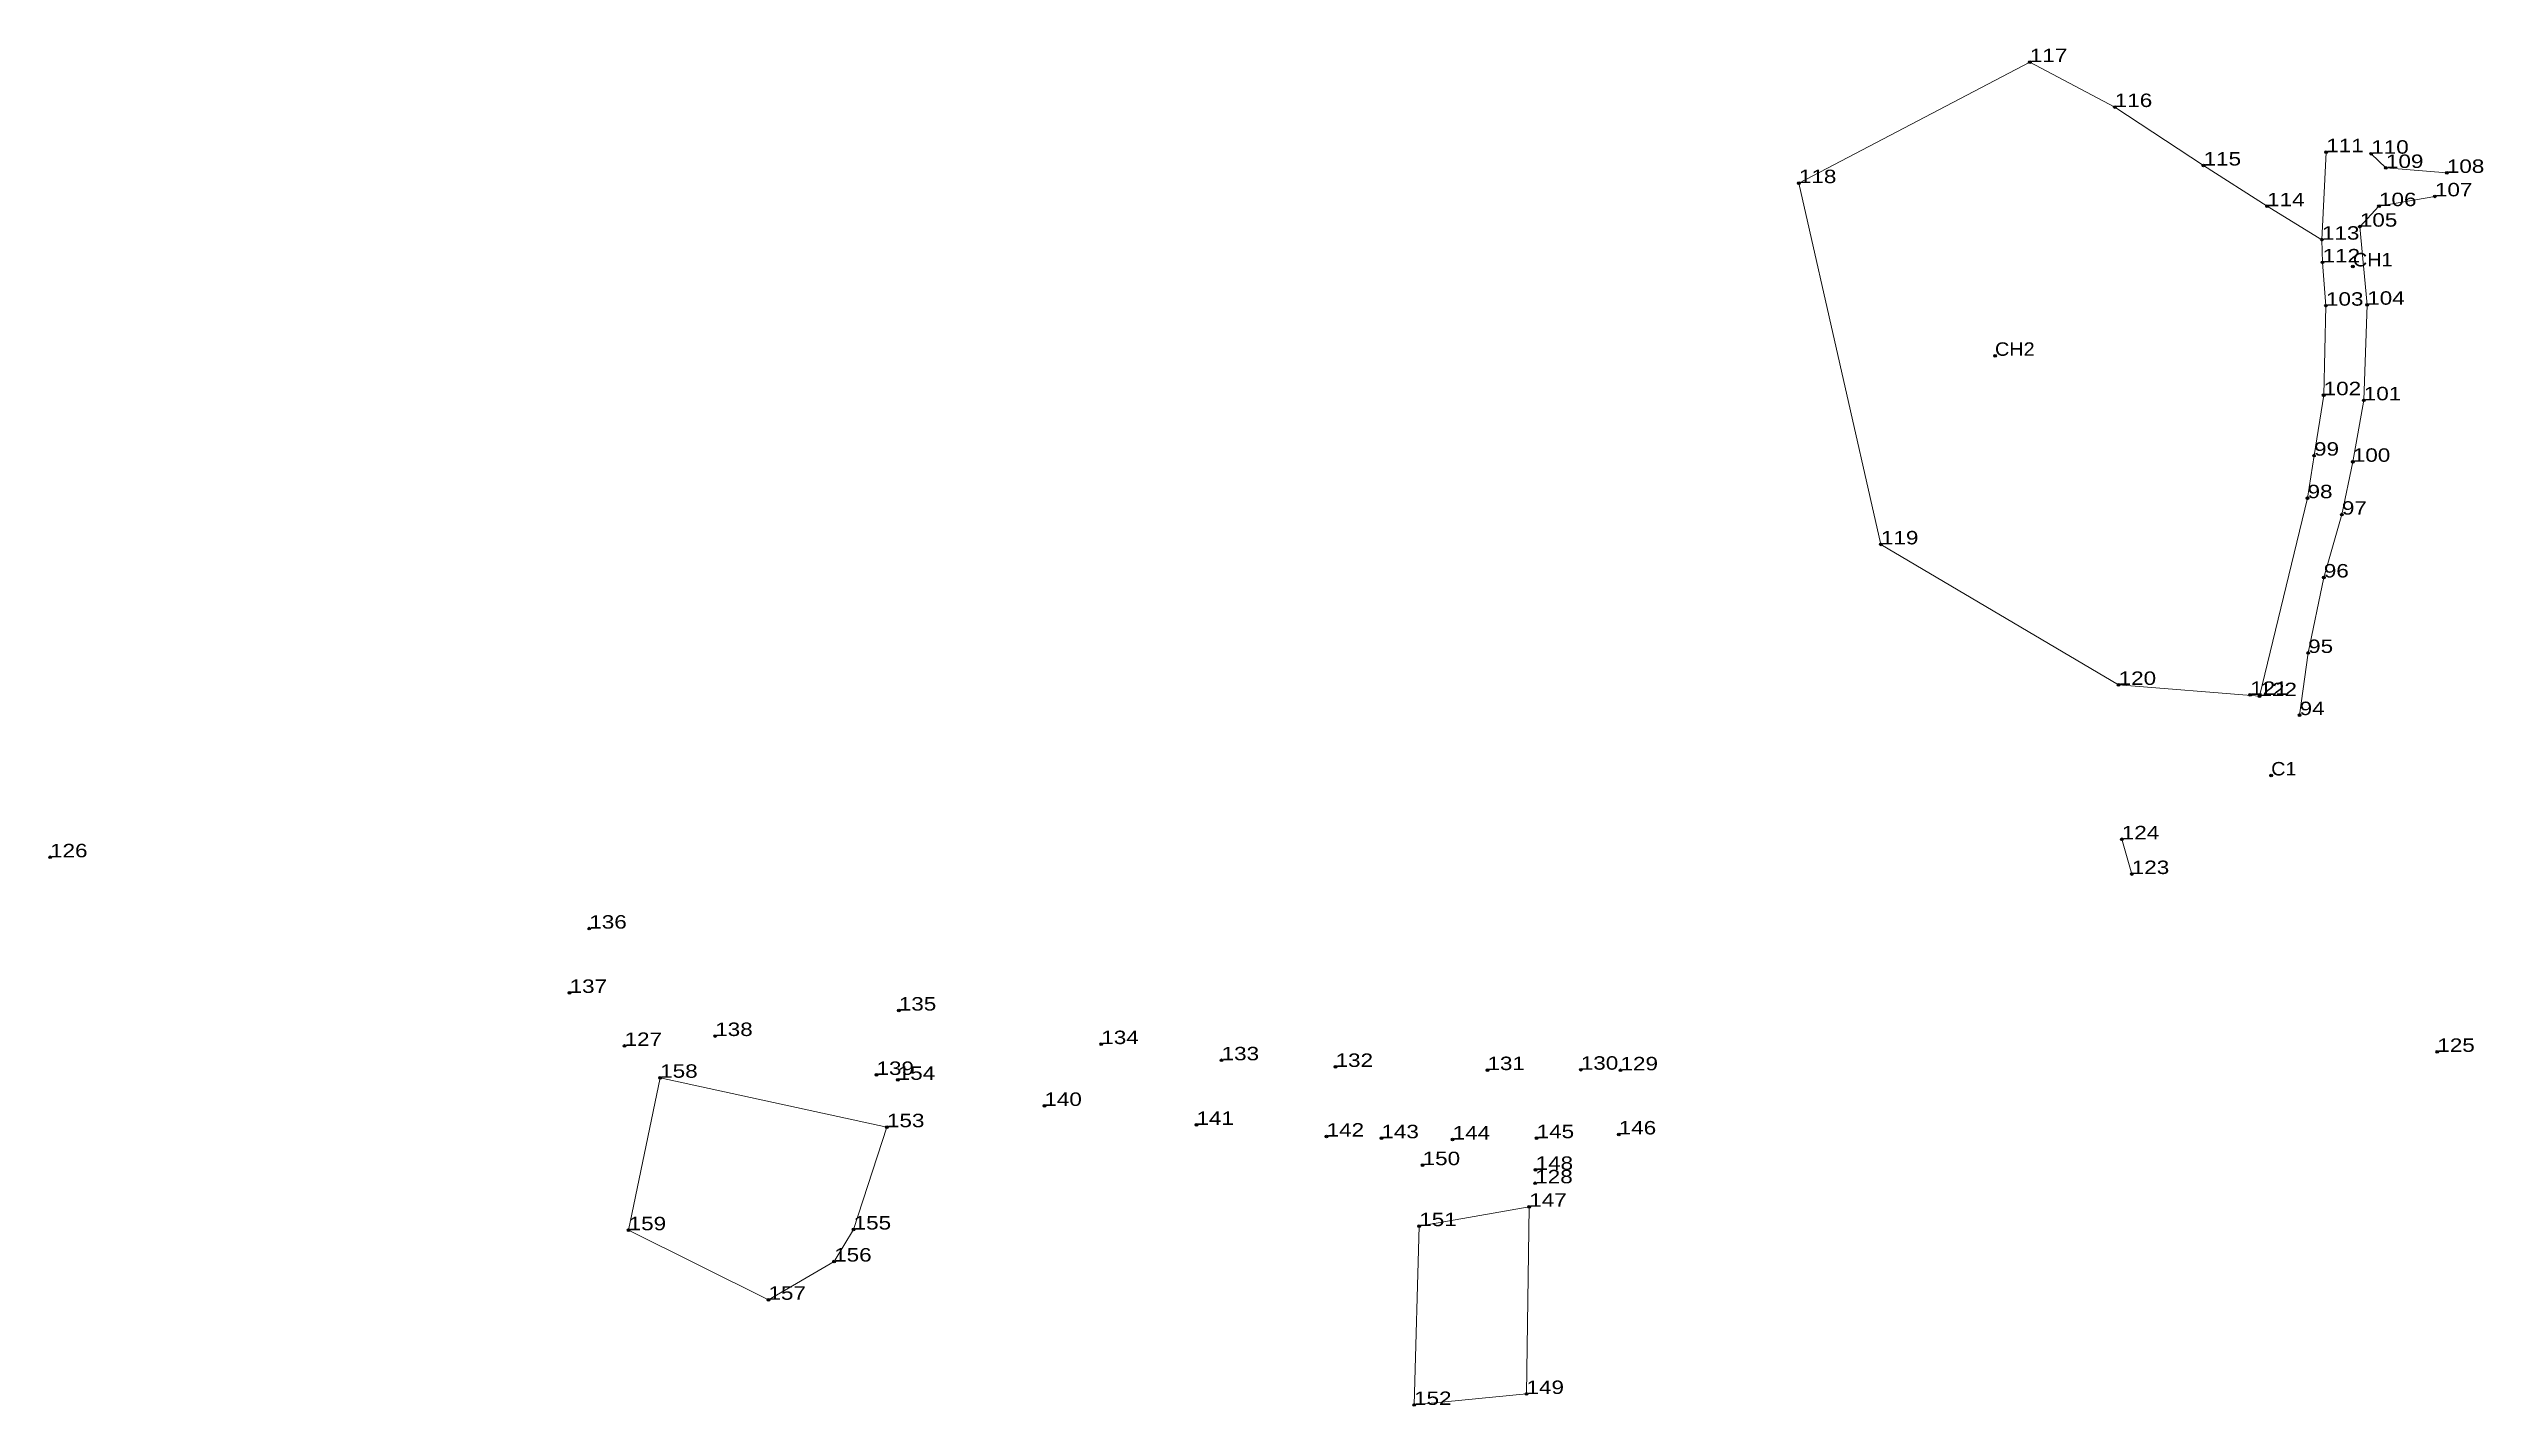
# Model space of a CAD drawing. Header units: metres. Extents: x 550788 to 552018, y 1839539 to 1840328.
# Drawn here: x 550788.1 to 551114.2, y 1840146.1 to 1840327.9 of the extents above; entities outside this region: 2.
import ezdxf

# ---------------------------------------------------------------- set-up
doc = ezdxf.new("R2010")
doc.units = ezdxf.units.M
doc.header["$LTSCALE"] = 0.72
doc.header["$PDMODE"] = 32
doc.header["$PDSIZE"] = 0.36
doc.layers.add('12', color=7, linetype='Continuous')
doc.layers.add('7', color=7, linetype='Continuous')
doc.layers.add('28', color=7, linetype='Continuous', lineweight=13)

msp = doc.modelspace()

# ---------------------------------------------------------------- linework, layer by layer
at = {"layer": '28'}
for p, q in [((551092.59, 1840302.28), (551093.16, 1840313.99)), ((551084.22, 1840241.16), (551090.66, 1840267.66)), ((551033.53, 1840261.48), (551065.36, 1840242.66)), ((551065.36, 1840242.66), (551084.22, 1840241.16)), ((551067.12, 1840217.34), (551065.78, 1840221.99)), ((550870.04, 1840190.06), (550900.41, 1840183.44))]:
    msp.add_line(p, q, dxfattribs=at)
for points in [[(551033.53, 1840261.48), (551022.54, 1840309.85), (551053.47, 1840326.05)], [(551090.66, 1840267.66), (551091.53, 1840273.36), (551092.82, 1840281.45), (551093.13, 1840293.44), (551092.67, 1840299.24), (551092.59, 1840302.28), (551085.24, 1840306.75), (551076.74, 1840312.21), (551064.84, 1840320.04), (551053.47, 1840326.05)], [(551109.31, 1840311.22), (551101.16, 1840311.88), (551099.19, 1840313.79)], [(551098.65, 1840293.57), (551097.66, 1840304.02), (551100.23, 1840306.77), (551107.72, 1840308.08)], [(551089.6, 1840238.62), (551090.74, 1840246.94), (551092.84, 1840257.05), (551095.26, 1840265.46), (551096.72, 1840272.54), (551098.19, 1840280.77), (551098.65, 1840293.57)], [(550900.41, 1840183.44), (550895.95, 1840169.74), (550893.34, 1840165.45), (550884.54, 1840160.33), (550865.82, 1840169.64), (550870.04, 1840190.06)]]:
    msp.add_lwpolyline(points, dxfattribs=at)
msp.add_lwpolyline([(550971.7, 1840170.19), (550971, 1840146.25), (550986.06, 1840147.72), (550986.43, 1840172.79)], close=True, dxfattribs=at)
at = {"layer": '7'}
for p in [(551053.47, 1840326.05), (551064.84, 1840320.04), (551093.16, 1840313.99), (551099.19, 1840313.79), (551022.54, 1840309.85), (551076.74, 1840312.21), (551101.16, 1840311.88), (551109.31, 1840311.22), (551085.24, 1840306.75), (551100.23, 1840306.77), (551107.72, 1840308.08), (551097.66, 1840304.02), (551092.59, 1840302.28), (551092.67, 1840299.24), (551096.74, 1840298.7), (551098.65, 1840293.57), (551093.13, 1840293.44), (551048.81, 1840286.73), (551092.82, 1840281.45), (551098.19, 1840280.77), (551091.53, 1840273.36), (551096.72, 1840272.54), (551090.66, 1840267.66), (551095.26, 1840265.46), (551033.53, 1840261.48), (551092.84, 1840257.05), (551090.74, 1840246.94), (551065.36, 1840242.66), (551082.98, 1840241.33), (551084.22, 1840241.16), (551089.6, 1840238.62), (551085.79, 1840230.54), (551065.78, 1840221.99), (550788.33, 1840219.58), (551067.12, 1840217.34), (550860.55, 1840210.03), (550857.91, 1840201.42), (550902, 1840199.06), (550865.27, 1840194.32), (550877.41, 1840195.65), (550929.12, 1840194.57), (551108.04, 1840193.53), (550870.04, 1840190.06), (550899.01, 1840190.44), (550901.85, 1840189.78), (550945.23, 1840192.4), (550960.49, 1840191.51), (550980.83, 1840191.09), (550993.33, 1840191.14), (550998.65, 1840191.06), (550921.49, 1840186.29), (550900.41, 1840183.44), (550941.86, 1840183.75), (550959.29, 1840182.18), (550966.63, 1840181.96), (550976.17, 1840181.79), (550987.42, 1840181.97), (550998.41, 1840182.47), (550972.15, 1840178.36), (550987.28, 1840177.73), (550987.23, 1840175.93), (550895.95, 1840169.74), (550971.7, 1840170.19), (550986.43, 1840172.79), (550865.82, 1840169.64), (550893.34, 1840165.45), (550884.54, 1840160.33), (550986.06, 1840147.72), (550971, 1840146.25), (552013.44, 1839726.09)]:
    msp.add_point(p, dxfattribs=at)

# ---------------------------------------------------------------- texts
at = {"layer": '12'}
for s, width, p in [('117', 1.25, (551053.47, 1840326.05)), ('116', 1.25, (551064.84, 1840320.04)), ('115', 1.25, (551076.74, 1840312.21)), ('111', 1.25, (551093.16, 1840313.99)), ('110', 1.25, (551099.19, 1840313.79)), ('109', 1.25, (551101.16, 1840311.88)), ('118', 1.25, (551022.54, 1840309.85)), ('108', 1.25, (551109.31, 1840311.22)), ('114', 1.25, (551085.24, 1840306.75)), ('106', 1.25, (551100.23, 1840306.77)), ('107', 1.25, (551107.72, 1840308.08)), ('113', 1.25, (551092.59, 1840302.28)), ('105', 1.25, (551097.66, 1840304.02)), ('112', 1.25, (551092.67, 1840299.24)), ('CH1', 1.1, (551096.74, 1840298.7)), ('103', 1.25, (551093.13, 1840293.44)), ('104', 1.25, (551098.65, 1840293.57)), ('CH2', 1.1, (551048.81, 1840286.73)), ('102', 1.25, (551092.82, 1840281.45)), ('101', 1.25, (551098.19, 1840280.77)), ('99', 1.25, (551091.53, 1840273.36)), ('100', 1.25, (551096.72, 1840272.54)), ('98', 1.25, (551090.66, 1840267.66)), ('97', 1.25, (551095.26, 1840265.46)), ('119', 1.25, (551033.53, 1840261.48)), ('96', 1.25, (551092.84, 1840257.05)), ('95', 1.25, (551090.74, 1840246.94)), ('120', 1.25, (551065.36, 1840242.66)), ('121', 1.25, (551082.98, 1840241.33)), ('122', 1.25, (551084.22, 1840241.16)), ('94', 1.25, (551089.6, 1840238.62)), ('C1', 1.1, (551085.79, 1840230.54)), ('124', 1.25, (551065.78, 1840221.99)), ('126', 1.25, (550788.33, 1840219.58)), ('123', 1.25, (551067.12, 1840217.34)), ('136', 1.25, (550860.55, 1840210.03)), ('137', 1.25, (550857.91, 1840201.42)), ('135', 1.25, (550902, 1840199.06)), ('127', 1.25, (550865.27, 1840194.32)), ('138', 1.25, (550877.41, 1840195.65)), ('134', 1.25, (550929.12, 1840194.57)), ('133', 1.25, (550945.23, 1840192.4)), ('132', 1.25, (550960.49, 1840191.51)), ('131', 1.25, (550980.83, 1840191.09)), ('130', 1.25, (550993.33, 1840191.14)), ('129', 1.25, (550998.65, 1840191.06)), ('125', 1.25, (551108.04, 1840193.53)), ('158', 1.25, (550870.04, 1840190.06)), ('139', 1.25, (550899.01, 1840190.44)), ('154', 1.25, (550901.85, 1840189.78)), ('140', 1.25, (550921.49, 1840186.29)), ('153', 1.25, (550900.41, 1840183.44)), ('141', 1.25, (550941.86, 1840183.75)), ('142', 1.25, (550959.29, 1840182.18)), ('143', 1.25, (550966.63, 1840181.96)), ('144', 1.25, (550976.17, 1840181.79)), ('145', 1.25, (550987.42, 1840181.97)), ('146', 1.25, (550998.41, 1840182.47)), ('150', 1.25, (550972.15, 1840178.36)), ('128', 1.25, (550987.23, 1840175.93)), ('148', 1.25, (550987.28, 1840177.73)), ('147', 1.25, (550986.43, 1840172.79)), ('159', 1.25, (550865.82, 1840169.64)), ('155', 1.25, (550895.95, 1840169.74)), ('151', 1.25, (550971.7, 1840170.19)), ('156', 1.25, (550893.34, 1840165.45)), ('157', 1.25, (550884.54, 1840160.33)), ('152', 1.25, (550971, 1840146.25)), ('149', 1.25, (550986.06, 1840147.72)), ('177', 1.25, (552013.44, 1839726.09))]:
    msp.add_text(s, height=1.8, dxfattribs=dict(at, width=width)).set_placement(p)

doc.saveas('drawing.dxf')
